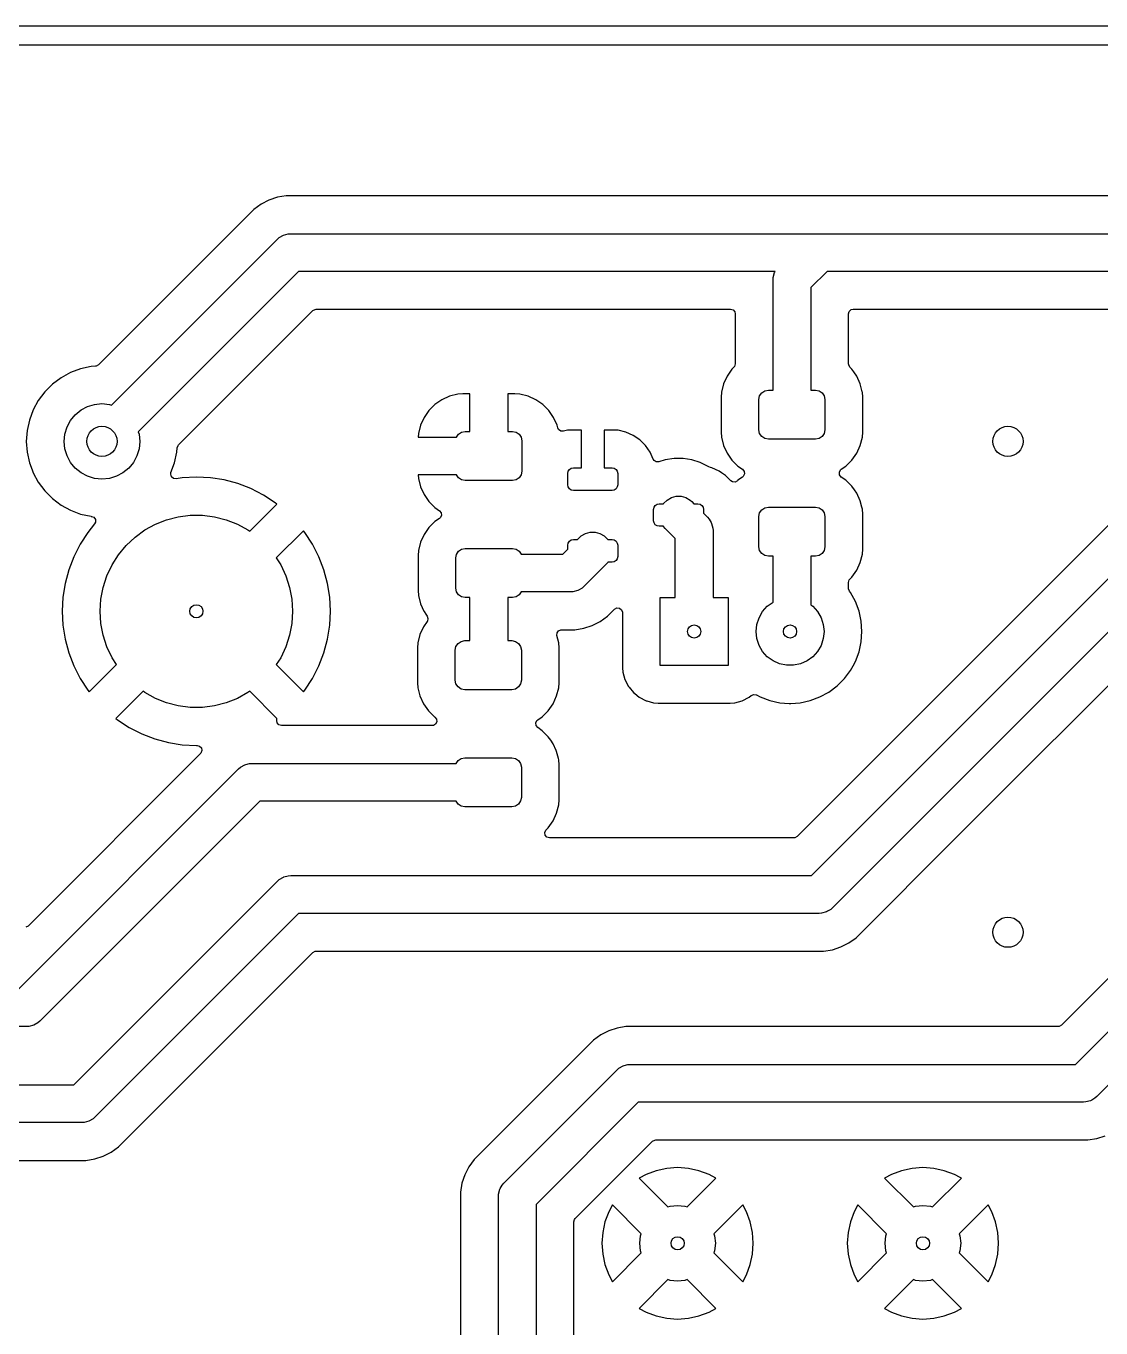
# Model space of a CAD drawing. Extents: x 50 to 210, y -150 to -70.
# Drawn here: x 152.99 to 181.46, y -104.48 to -70 of the extents above; entities that cross this region are included whole.
import ezdxf

# ---------------------------------------------------------------- set-up
doc = ezdxf.new("R2010")
doc.units = 0
doc.layers.add('BLACK', color=7, linetype='CONTINUOUS')

msp = doc.modelspace()

# ---------------------------------------------------------------- linework, layer by layer
at = {"layer": 'BLACK', "linetype": 'CONTINUOUS'}
for p, q in [((210, -70), (50, -70)), ((56.106663, -70.5005), (203.893337, -70.5005)), ((159.213563, -74.716659), (159.022496, -74.855476)), ((159.424003, -74.609433), (159.213563, -74.716659)), ((159.648631, -74.536446), (159.424003, -74.609433)), ((159.881903, -74.4995), (159.648631, -74.536446)), ((159.881908, -74.4995), (159.881903, -74.4995)), ((160.118092, -74.4995), (159.881908, -74.4995)), ((174.118092, -74.4995), (160.118092, -74.4995)), ((201.966263, -74.4995), (174.118092, -74.4995)), ((159.022491, -74.85548), (154.907318, -78.970653)), ((159.022496, -74.855476), (159.022491, -74.85548)), ((159.808658, -75.53806), (159.934737, -75.504277)), ((159.934737, -75.504277), (159.934752, -75.504277)), ((159.934752, -75.504277), (160, -75.5)), ((160, -75.5), (174, -75.5)), ((174, -75.5), (201.848171, -75.5)), ((155.255387, -80.037505), (159.646447, -75.646446)), ((159.646447, -75.646446), (159.695603, -75.603338)), ((159.695603, -75.603338), (159.695619, -75.603323)), ((159.695619, -75.603323), (159.808658, -75.53806)), ((160.207107, -76.5), (155.962494, -80.744612)), ((172.833836, -76.5), (160.207107, -76.5)), ((172.782455, -76.656559), (172.816238, -76.53048)), ((172.816238, -76.53048), (172.833836, -76.5)), ((174.207107, -76.5), (173.778178, -76.928928)), ((201.641065, -76.5), (174.207107, -76.5)), ((172.778178, -76.721822), (172.782455, -76.656574)), ((172.778178, -79.641584), (172.778178, -76.721822)), ((172.782455, -76.656574), (172.782455, -76.656559)), ((173.778178, -76.928928), (173.778178, -79.641584)), ((157.234223, -80.887802), (160.585209, -77.536819)), ((160.585209, -77.536819), (160.646532, -77.503334)), ((160.646532, -77.503334), (160.67289, -77.5005)), ((160.67289, -77.5005), (171.653678, -77.5005)), ((171.653678, -77.5005), (171.720717, -77.520185)), ((171.720717, -77.520185), (171.766472, -77.572989)), ((171.766472, -77.572989), (171.777678, -77.6245)), ((174.778678, -77.6245), (174.798363, -77.557461)), ((174.798363, -77.557461), (174.851167, -77.511706)), ((174.851167, -77.511706), (174.902678, -77.5005)), ((174.902678, -77.5005), (201.175282, -77.5005)), ((171.777678, -77.6245), (171.777678, -78.947249)), ((174.778678, -78.947249), (174.778678, -77.6245)), ((171.777678, -78.947249), (171.757993, -79.014288)), ((174.781512, -78.973607), (174.778678, -78.947249)), ((154.166833, -79.175635), (153.91569, -79.31277)), ((154.434962, -79.075628), (154.166833, -79.175635)), ((154.714563, -79.014805), (154.434962, -79.075628)), ((154.71457, -79.014804), (154.714563, -79.014805)), ((154.828484, -79.006656), (154.71457, -79.014804)), ((154.845995, -79.004138), (154.828484, -79.006656)), ((154.907318, -78.970653), (154.845995, -79.004138)), ((171.561169, -79.271961), (171.468081, -79.476902)), ((171.561175, -79.271951), (171.561169, -79.271961)), ((171.689352, -79.086938), (171.561175, -79.271951)), ((171.689362, -79.086926), (171.689352, -79.086938)), ((171.741359, -79.03493), (171.689362, -79.086926)), ((171.757993, -79.014288), (171.741359, -79.03493)), ((174.814997, -79.03493), (174.781512, -78.973607)), ((174.866997, -79.08693), (174.814997, -79.03493)), ((174.867, -79.086934), (174.866997, -79.08693)), ((174.867003, -79.086938), (174.867, -79.086934)), ((174.917856, -79.16034), (174.867003, -79.086938)), ((174.995185, -79.271958), (174.917856, -79.16034)), ((175.087304, -79.474767), (174.995185, -79.271958)), ((153.686594, -79.48427), (153.48427, -79.686594)), ((153.686612, -79.484254), (153.686594, -79.48427)), ((153.915682, -79.312775), (153.686612, -79.484254)), ((153.91569, -79.31277), (153.915682, -79.312775)), ((171.46808, -79.476905), (171.413083, -79.695163)), ((171.468081, -79.476902), (171.46808, -79.476905)), ((172.557507, -79.660614), (172.653178, -79.641584)), ((172.653178, -79.641584), (172.778178, -79.641584)), ((173.778178, -79.641584), (173.903178, -79.641584)), ((173.903178, -79.641584), (173.998849, -79.660614)), ((175.088274, -79.476902), (175.087304, -79.474767)), ((175.088275, -79.476905), (175.088274, -79.476902)), ((175.141115, -79.686605), (175.088275, -79.476905)), ((153.31277, -79.91569), (153.175635, -80.166833)), ((153.312775, -79.915682), (153.31277, -79.91569)), ((153.484254, -79.686612), (153.312775, -79.915682)), ((153.48427, -79.686594), (153.484254, -79.686612)), ((164.004352, -79.896234), (163.819409, -80.024362)), ((164.004358, -79.896231), (164.004352, -79.896234)), ((164.209213, -79.80318), (164.004358, -79.896231)), ((164.4274, -79.748203), (164.209213, -79.80318)), ((164.559535, -79.737804), (164.4274, -79.748203)), ((164.55955, -79.737803), (164.559535, -79.737804)), ((164.748733, -79.737803), (164.55955, -79.737803)), ((164.748733, -80.737803), (164.748733, -79.737803)), ((165.937929, -79.737803), (165.748733, -79.737803)), ((165.748733, -79.737803), (165.748733, -80.737803)), ((166.070065, -79.748203), (165.937929, -79.737803)), ((166.288252, -79.80318), (166.070065, -79.748203)), ((166.493107, -79.896231), (166.288252, -79.80318)), ((166.493113, -79.896234), (166.493107, -79.896231)), ((166.678056, -80.024362), (166.493113, -79.896234)), ((171.413082, -79.69517), (171.402678, -79.827361)), ((171.402678, -79.827361), (171.402678, -80.755792)), ((171.413083, -79.695163), (171.413082, -79.69517)), ((172.403178, -79.891584), (172.422208, -79.795913)), ((172.403178, -80.691584), (172.403178, -79.891584)), ((172.422208, -79.795913), (172.476401, -79.714807)), ((172.476401, -79.714807), (172.557507, -79.660614)), ((173.998849, -79.660614), (174.079955, -79.714807)), ((174.079955, -79.714807), (174.134148, -79.795913)), ((174.134148, -79.795913), (174.153178, -79.891584)), ((174.153178, -79.891584), (174.153178, -80.691584)), ((175.143274, -79.695172), (175.141115, -79.686605)), ((175.153677, -79.827368), (175.143274, -79.695172)), ((175.153678, -80.399999), (175.153677, -79.827368)), ((153.175635, -80.166833), (153.075628, -80.434962)), ((154.16853, -80.44443), (154.292893, -80.292893)), ((154.292893, -80.292893), (154.44443, -80.16853)), ((154.44443, -80.16853), (154.617317, -80.07612)), ((154.617317, -80.07612), (154.80491, -80.019215)), ((154.80491, -80.019215), (155, -80)), ((155, -80), (155.19509, -80.019215)), ((155.19509, -80.019215), (155.255387, -80.037505)), ((163.660292, -80.183479), (163.532164, -80.368422)), ((163.660302, -80.183467), (163.660292, -80.183479)), ((163.819397, -80.024372), (163.660302, -80.183467)), ((163.819409, -80.024362), (163.819397, -80.024372)), ((166.678068, -80.024372), (166.678056, -80.024362)), ((166.837163, -80.183467), (166.678068, -80.024372)), ((166.837173, -80.183479), (166.837163, -80.183467)), ((166.965301, -80.368422), (166.837173, -80.183479)), ((153.075628, -80.434962), (153.014804, -80.714566)), ((154.019215, -80.80491), (154.07612, -80.617317)), ((154.07612, -80.617317), (154.16853, -80.44443)), ((163.43911, -80.573283), (163.384133, -80.791469)), ((163.532161, -80.368428), (163.43911, -80.573283)), ((163.532164, -80.368422), (163.532161, -80.368428)), ((166.965304, -80.368428), (166.965301, -80.368422)), ((167.058355, -80.573285), (166.965304, -80.368428)), ((167.075221, -80.640219), (167.058355, -80.573285)), ((167.097458, -80.68589), (167.075221, -80.640219)), ((175.153678, -80.755801), (175.153678, -80.399999)), ((153.014804, -80.714566), (152.99439, -80.999998)), ((152.99439, -80.999998), (152.99439, -81.000001)), ((152.99439, -81.000001), (153.014804, -81.285433)), ((154, -81), (154.019215, -80.80491)), ((154.019215, -81.19509), (154, -81)), ((155.962494, -80.744612), (155.980785, -80.80491)), ((155.980785, -80.80491), (156, -81)), ((156, -81), (155.980785, -81.19509)), ((157.029338, -81.092687), (157.234223, -80.887802)), ((163.384133, -80.791471), (163.376551, -80.887802)), ((163.376551, -80.887802), (163.376552, -80.887803)), ((163.376552, -80.887803), (164.395656, -80.887803)), ((163.384133, -80.791469), (163.384133, -80.791471)), ((164.395656, -80.887803), (164.446956, -80.811026)), ((164.446956, -80.811026), (164.528062, -80.756833)), ((164.528062, -80.756833), (164.623733, -80.737803)), ((164.623733, -80.737803), (164.748733, -80.737803)), ((165.748733, -80.737803), (165.873733, -80.737803)), ((165.873733, -80.737803), (165.969404, -80.756833)), ((165.969404, -80.756833), (166.05051, -80.811026)), ((166.05051, -80.811026), (166.104703, -80.892132)), ((166.104703, -80.892132), (166.123733, -80.987803)), ((166.123733, -80.987803), (166.123733, -81.787803)), ((167.154087, -80.726815), (167.097458, -80.68589)), ((167.223853, -80.730628), (167.154087, -80.726815)), ((167.327931, -80.706149), (167.223853, -80.730628)), ((167.32794, -80.706147), (167.327931, -80.706149)), ((167.416512, -80.7), (167.32794, -80.706147)), ((167.7, -80.7), (167.416512, -80.7)), ((167.7, -81.7), (167.7, -80.7)), ((168.583489, -80.7), (168.3, -80.7)), ((168.3, -80.7), (168.3, -81.7)), ((168.672055, -80.706147), (168.583489, -80.7)), ((168.67207, -80.706149), (168.672055, -80.706147)), ((168.879517, -80.754941), (168.67207, -80.706149)), ((168.879532, -80.754946), (168.879517, -80.754941)), ((169.07449, -80.841028), (168.879532, -80.754946)), ((169.25032, -80.961474), (169.07449, -80.841028)), ((169.401025, -81.112179), (169.25032, -80.961474)), ((171.402678, -80.755792), (171.402679, -80.755807)), ((171.402679, -80.755807), (171.413082, -80.887997)), ((171.413082, -80.887997), (171.413083, -80.888004)), ((171.413083, -80.888004), (171.46808, -81.106262)), ((172.422208, -80.787255), (172.403178, -80.691584)), ((172.476401, -80.868361), (172.422208, -80.787255)), ((172.557507, -80.922554), (172.476401, -80.868361)), ((172.653178, -80.941584), (172.557507, -80.922554)), ((173.903178, -80.941584), (172.653178, -80.941584)), ((173.998849, -80.922554), (173.903178, -80.941584)), ((174.079955, -80.868361), (173.998849, -80.922554)), ((174.134148, -80.787255), (174.079955, -80.868361)), ((174.153178, -80.691584), (174.134148, -80.787255)), ((175.088274, -81.106267), (175.143274, -80.887996)), ((175.143274, -80.887996), (175.153678, -80.755801)), ((153.014804, -81.285433), (153.075628, -81.565037)), ((154.07612, -81.382683), (154.019215, -81.19509)), ((155.980785, -81.19509), (155.92388, -81.382683)), ((156.924369, -81.565046), (156.985196, -81.285428)), ((156.985196, -81.285428), (156.993342, -81.171513)), ((156.993342, -81.171513), (157.017758, -81.106052)), ((157.017758, -81.106052), (157.029338, -81.092687)), ((169.521468, -81.288005), (169.401025, -81.112179)), ((169.603315, -81.473371), (169.521468, -81.288005)), ((171.46808, -81.106262), (171.468081, -81.106265)), ((171.468081, -81.106265), (171.561169, -81.311206)), ((171.561169, -81.311206), (171.561175, -81.311216)), ((171.561175, -81.311216), (171.689352, -81.496229)), ((174.866997, -81.496238), (174.995185, -81.31121)), ((174.995185, -81.31121), (175.088274, -81.106267)), ((153.075628, -81.565037), (153.07563, -81.565043)), ((153.07563, -81.565043), (153.075631, -81.565046)), ((153.075631, -81.565046), (153.147294, -81.757181)), ((154.16853, -81.55557), (154.07612, -81.382683)), ((154.292893, -81.707107), (154.16853, -81.55557)), ((154.44443, -81.83147), (154.292893, -81.707107)), ((155.707107, -81.707107), (155.55557, -81.83147)), ((155.83147, -81.55557), (155.707107, -81.707107)), ((155.92388, -81.382683), (155.83147, -81.55557)), ((156.827411, -81.824998), (156.924369, -81.565046)), ((167.381434, -81.743934), (167.430097, -81.711418)), ((167.430097, -81.711418), (167.4875, -81.7)), ((167.4875, -81.7), (167.7, -81.7)), ((168.3, -81.7), (168.5125, -81.7)), ((168.5125, -81.7), (168.569903, -81.711418)), ((168.569903, -81.711418), (168.618566, -81.743934)), ((169.625394, -81.507131), (169.603315, -81.473371)), ((169.685227, -81.543211), (169.625394, -81.507131)), ((169.755068, -81.541216), (169.685227, -81.543211)), ((169.923627, -81.486447), (169.755068, -81.541216)), ((169.92363, -81.486447), (169.923627, -81.486447)), ((170.156903, -81.4495), (169.92363, -81.486447)), ((170.156908, -81.4495), (170.156903, -81.4495)), ((170.393092, -81.4495), (170.156908, -81.4495)), ((170.393097, -81.4495), (170.393092, -81.4495)), ((170.626368, -81.486446), (170.393097, -81.4495)), ((170.850996, -81.559433), (170.626368, -81.486446)), ((171.061436, -81.666658), (170.850996, -81.559433)), ((171.073555, -81.675463), (171.061436, -81.666658)), ((171.11805, -81.695851), (171.073555, -81.675463)), ((171.154675, -81.704465), (171.11805, -81.695851)), ((171.154681, -81.704467), (171.154675, -81.704465)), ((171.154685, -81.704468), (171.154681, -81.704467)), ((171.349737, -81.790591), (171.154685, -81.704468)), ((171.689352, -81.496229), (171.689356, -81.496234)), ((171.689356, -81.496234), (171.689359, -81.496238)), ((171.689359, -81.496238), (171.848524, -81.655403)), ((171.848524, -81.655403), (171.848528, -81.655406)), ((171.848528, -81.655406), (171.848532, -81.655409)), ((171.848532, -81.655409), (171.970134, -81.739656)), ((174.586213, -81.73966), (174.707832, -81.655403)), ((174.707832, -81.655403), (174.866997, -81.496238)), ((153.147294, -81.757181), (153.175635, -81.833166)), ((153.175635, -81.833166), (153.31277, -82.084309)), ((154.617317, -81.92388), (154.44443, -81.83147)), ((154.80491, -81.980785), (154.617317, -81.92388)), ((155, -82), (154.80491, -81.980785)), ((155.19509, -81.980785), (155, -82)), ((155.382683, -81.92388), (155.19509, -81.980785)), ((155.55557, -81.83147), (155.382683, -81.92388)), ((156.819607, -81.870099), (156.827411, -81.824998)), ((156.840246, -81.936851), (156.819607, -81.870099)), ((156.893698, -81.981847), (156.840246, -81.936851)), ((156.962992, -81.990802), (156.893698, -81.981847)), ((157.128413, -81.964602), (156.962992, -81.990802)), ((157.499999, -81.945128), (157.128413, -81.964602)), ((157.500001, -81.945128), (157.499999, -81.945128)), ((157.871586, -81.964602), (157.500001, -81.945128)), ((158.239094, -82.022809), (157.871586, -81.964602)), ((158.598523, -82.119118), (158.239094, -82.022809)), ((164.395656, -81.887803), (163.376552, -81.887803)), ((163.376552, -81.887803), (163.384133, -81.984135)), ((163.384133, -81.984135), (163.43911, -82.202322)), ((164.446956, -81.96458), (164.395656, -81.887803)), ((164.528062, -82.018773), (164.446956, -81.96458)), ((164.623733, -82.037803), (164.528062, -82.018773)), ((165.873733, -82.037803), (164.623733, -82.037803)), ((165.969404, -82.018773), (165.873733, -82.037803)), ((166.05051, -81.96458), (165.969404, -82.018773)), ((166.104703, -81.883474), (166.05051, -81.96458)), ((166.123733, -81.787803), (166.104703, -81.883474)), ((167.3375, -81.85), (167.348918, -81.792597)), ((167.3375, -82.15), (167.3375, -81.85)), ((167.348918, -81.792597), (167.381434, -81.743934)), ((168.618566, -81.743934), (168.651082, -81.792597)), ((168.651082, -81.792597), (168.6625, -81.85)), ((168.6625, -81.85), (168.6625, -82.15)), ((171.408496, -81.830842), (171.349737, -81.790591)), ((171.517287, -81.905366), (171.408496, -81.830842)), ((171.525642, -81.911089), (171.517287, -81.905366)), ((171.65774, -82.043187), (171.525642, -81.911089)), ((171.70208, -82.071685), (171.65774, -82.043187)), ((171.833097, -82.043191), (171.771772, -82.076673)), ((171.848524, -82.027765), (171.833097, -82.043191)), ((171.848532, -82.027758), (171.848524, -82.027765)), ((171.970134, -81.943512), (171.848532, -82.027758)), ((171.970134, -81.739656), (172.014031, -81.794015)), ((171.990359, -81.925988), (171.970134, -81.943512)), ((172.02157, -81.863477), (171.990359, -81.925988)), ((172.014031, -81.794015), (172.02157, -81.863477)), ((174.534784, -81.819692), (174.565995, -81.757181)), ((174.542324, -81.889154), (174.534784, -81.819692)), ((174.586217, -81.94351), (174.542324, -81.889154)), ((174.565995, -81.757181), (174.586213, -81.73966)), ((174.707832, -82.027765), (174.586217, -81.94351)), ((174.866997, -82.18693), (174.707832, -82.027765)), ((153.31277, -82.084309), (153.312775, -82.084317)), ((153.312775, -82.084317), (153.484254, -82.313387)), ((153.484254, -82.313387), (153.48427, -82.313405)), ((153.48427, -82.313405), (153.686594, -82.515729)), ((158.9459, -82.252464), (158.598523, -82.119118)), ((159.27744, -82.421393), (158.9459, -82.252464)), ((163.43911, -82.202322), (163.532161, -82.407177)), ((163.532161, -82.407177), (163.532164, -82.407183)), ((163.532164, -82.407183), (163.660292, -82.592126)), ((167.348918, -82.207403), (167.3375, -82.15)), ((167.381434, -82.256066), (167.348918, -82.207403)), ((167.430097, -82.288582), (167.381434, -82.256066)), ((167.4875, -82.3), (167.430097, -82.288582)), ((167.824, -82.3), (167.4875, -82.3)), ((168.176, -82.3), (167.824, -82.3)), ((168.5125, -82.3), (168.176, -82.3)), ((168.569903, -82.288582), (168.5125, -82.3)), ((168.618566, -82.256066), (168.569903, -82.288582)), ((168.651082, -82.207403), (168.618566, -82.256066)), ((168.6625, -82.15), (168.651082, -82.207403)), ((171.771772, -82.076673), (171.70208, -82.071685)), ((174.867, -82.186934), (174.866997, -82.18693)), ((174.867003, -82.186938), (174.867, -82.186934)), ((174.93355, -82.282993), (174.867003, -82.186938)), ((174.995185, -82.371958), (174.93355, -82.282993)), ((175.086379, -82.572731), (174.995185, -82.371958)), ((153.686594, -82.515729), (153.686612, -82.515745)), ((153.686612, -82.515745), (153.915682, -82.687224)), ((153.915682, -82.687224), (153.91569, -82.687229)), ((153.91569, -82.687229), (154.166833, -82.824364)), ((158.912444, -83.380447), (159.633341, -82.65955)), ((159.589491, -82.624041), (159.27744, -82.421393)), ((159.589504, -82.62405), (159.589491, -82.624041)), ((159.633341, -82.65955), (159.589504, -82.62405)), ((163.660292, -82.592126), (163.660302, -82.592138)), ((163.660302, -82.592138), (163.819397, -82.751233)), ((163.819397, -82.751233), (163.819409, -82.751243)), ((163.819409, -82.751243), (163.941128, -82.83557)), ((169.6125, -82.8), (169.623918, -82.742597)), ((169.623918, -82.742597), (169.656434, -82.693934)), ((169.656434, -82.693934), (169.705097, -82.661418)), ((169.705097, -82.661418), (169.7625, -82.65)), ((169.7625, -82.65), (169.875795, -82.65)), ((169.875795, -82.65), (169.878324, -82.64562)), ((169.878324, -82.64562), (169.97062, -82.553324)), ((169.97062, -82.553324), (170.083658, -82.48806)), ((170.083658, -82.48806), (170.209737, -82.454277)), ((170.209737, -82.454277), (170.340263, -82.454277)), ((170.340263, -82.454277), (170.466342, -82.48806)), ((170.466342, -82.48806), (170.57938, -82.553324)), ((170.57938, -82.553324), (170.628553, -82.596447)), ((170.628553, -82.596447), (170.682106, -82.65)), ((170.682106, -82.65), (170.7875, -82.65)), ((170.7875, -82.65), (170.844903, -82.661418)), ((170.844903, -82.661418), (170.893566, -82.693934)), ((170.893566, -82.693934), (170.926082, -82.742597)), ((170.926082, -82.742597), (170.9375, -82.8)), ((172.557507, -82.760614), (172.653178, -82.741584)), ((172.653178, -82.741584), (173.903178, -82.741584)), ((173.903178, -82.741584), (173.998849, -82.760614)), ((175.088274, -82.576902), (175.086379, -82.572731)), ((175.088275, -82.576905), (175.088274, -82.576902)), ((175.130226, -82.743392), (175.088275, -82.576905)), ((175.143274, -82.795172), (175.130226, -82.743392)), ((154.166833, -82.824364), (154.166832, -82.824364)), ((154.166832, -82.824364), (154.166836, -82.824365)), ((154.166836, -82.824365), (154.166839, -82.824367)), ((154.166839, -82.824367), (154.434954, -82.924369)), ((154.434954, -82.924369), (154.43496, -82.92437)), ((154.43496, -82.92437), (154.434962, -82.924371)), ((154.434962, -82.924371), (154.574763, -82.954782)), ((154.574763, -82.954782), (154.714572, -82.985196)), ((154.714572, -82.985196), (154.717411, -82.985399)), ((154.717411, -82.985399), (154.718305, -82.985732)), ((154.718305, -82.985732), (154.718949, -82.985825)), ((154.718949, -82.985825), (154.718928, -82.985965)), ((154.718928, -82.985965), (154.782876, -83.009813)), ((154.782876, -83.009813), (154.82475, -83.065744)), ((154.82475, -83.065744), (154.829737, -83.135436)), ((156.414263, -83.192691), (156.712007, -83.074806)), ((156.712007, -83.074806), (157.022178, -82.995168)), ((157.022178, -82.995168), (157.339884, -82.955032)), ((157.339884, -82.955032), (157.660116, -82.955032)), ((157.660116, -82.955032), (157.977822, -82.995168)), ((157.977822, -82.995168), (158.287993, -83.074806)), ((158.287993, -83.074806), (158.585737, -83.192691)), ((163.941129, -83.039426), (163.819083, -83.123981)), ((163.941128, -82.83557), (163.985025, -82.889928)), ((163.961353, -83.021901), (163.941129, -83.039426)), ((163.992564, -82.95939), (163.961353, -83.021901)), ((163.985025, -82.889928), (163.992564, -82.95939)), ((169.6125, -83.1), (169.6125, -82.8)), ((170.9375, -82.8), (170.9375, -82.905393)), ((170.9375, -82.905393), (171.041377, -83.00927)), ((171.041377, -83.00927), (171.084492, -83.058434)), ((171.084492, -83.058434), (171.084501, -83.058443)), ((171.084501, -83.058443), (171.134988, -83.14589)), ((172.403178, -82.991584), (172.422208, -82.895913)), ((172.403178, -83.791584), (172.403178, -82.991584)), ((172.422208, -82.895913), (172.476401, -82.814807)), ((172.476401, -82.814807), (172.557507, -82.760614)), ((182.022487, -82.855485), (173.414792, -91.463181)), ((173.998849, -82.760614), (174.079955, -82.814807)), ((174.079955, -82.814807), (174.134148, -82.895913)), ((174.134148, -82.895913), (174.153178, -82.991584)), ((174.153178, -82.991584), (174.153178, -83.791584)), ((175.153677, -82.927368), (175.143274, -82.795172)), ((175.153678, -83.855801), (175.153677, -82.927368)), ((154.62405, -83.410495), (154.421393, -83.722559)), ((154.804936, -83.187118), (154.62405, -83.410495)), ((154.829737, -83.135436), (154.804936, -83.187118)), ((155.874569, -83.535191), (156.133642, -83.346964)), ((156.133642, -83.346964), (156.414263, -83.192691)), ((158.585737, -83.192691), (158.866358, -83.346964)), ((158.866358, -83.346964), (158.912444, -83.380447)), ((160.340449, -83.366656), (159.618497, -84.088607)), ((160.375957, -83.410505), (160.340449, -83.366656)), ((160.578606, -83.722559), (160.375957, -83.410505)), ((163.659907, -83.283157), (163.53173, -83.46817)), ((163.659917, -83.283145), (163.659907, -83.283157)), ((163.819075, -83.123987), (163.659917, -83.283145)), ((163.819083, -83.123981), (163.819075, -83.123987)), ((167.69562, -83.503324), (167.808658, -83.43806)), ((167.808658, -83.43806), (167.934737, -83.404277)), ((167.934737, -83.404277), (168.065263, -83.404277)), ((168.065263, -83.404277), (168.191342, -83.43806)), ((168.191342, -83.43806), (168.30438, -83.503324)), ((169.623918, -83.157403), (169.6125, -83.1)), ((169.656434, -83.206066), (169.623918, -83.157403)), ((169.705097, -83.238582), (169.656434, -83.206066)), ((169.7625, -83.25), (169.705097, -83.238582)), ((169.875795, -83.25), (169.7625, -83.25)), ((169.878324, -83.25438), (169.875795, -83.25)), ((169.921447, -83.303553), (169.878324, -83.25438)), ((170.187824, -83.56993), (169.921447, -83.303553)), ((171.134988, -83.14589), (171.149764, -83.171482)), ((171.149764, -83.171482), (171.183547, -83.297561)), ((171.183547, -83.297561), (171.183547, -83.297576)), ((171.183547, -83.297576), (171.187824, -83.362824)), ((171.187824, -83.362824), (171.187824, -85.13579)), ((154.421393, -83.722559), (154.252464, -84.054099)), ((155.437007, -84.001148), (155.64113, -83.754405)), ((155.64113, -83.754405), (155.874569, -83.535191)), ((160.747535, -84.054099), (160.578606, -83.722559)), ((163.438635, -83.673124), (163.383638, -83.891382)), ((163.438636, -83.673121), (163.438635, -83.673124)), ((163.531724, -83.46818), (163.438636, -83.673121)), ((163.53173, -83.46817), (163.531724, -83.46818)), ((167.3375, -83.75), (167.348918, -83.692597)), ((167.3375, -83.855394), (167.3375, -83.75)), ((167.348918, -83.692597), (167.381434, -83.643934)), ((167.381434, -83.643934), (167.430097, -83.611418)), ((167.430097, -83.611418), (167.4875, -83.6)), ((167.4875, -83.6), (167.592894, -83.6)), ((167.592894, -83.6), (167.646447, -83.546447)), ((167.646447, -83.546447), (167.69562, -83.503324)), ((168.30438, -83.503324), (168.396676, -83.59562)), ((168.396676, -83.59562), (168.399205, -83.6)), ((168.399205, -83.6), (168.5125, -83.6)), ((168.5125, -83.6), (168.569903, -83.611418)), ((168.569903, -83.611418), (168.618566, -83.643934)), ((168.618566, -83.643934), (168.651082, -83.692597)), ((168.651082, -83.692597), (168.6625, -83.75)), ((168.6625, -83.75), (168.6625, -84.05)), ((170.187824, -85.13579), (170.187824, -83.56993)), ((173.792894, -92.5), (182.646447, -83.646447)), ((154.252464, -84.054099), (154.119118, -84.401476)), ((155.265418, -84.271528), (155.437007, -84.001148)), ((159.618497, -84.088607), (159.734582, -84.271528)), ((160.880881, -84.401476), (160.747535, -84.054099)), ((163.383637, -83.891389), (163.373233, -84.02358)), ((163.373233, -84.02358), (163.373233, -84.952011)), ((163.383638, -83.891382), (163.383637, -83.891389)), ((164.373733, -84.087803), (164.392763, -83.992132)), ((164.373733, -84.887803), (164.373733, -84.087803)), ((164.392763, -83.992132), (164.446956, -83.911026)), ((164.446956, -83.911026), (164.528062, -83.856833)), ((164.528062, -83.856833), (164.623733, -83.837803)), ((164.623733, -83.837803), (165.873733, -83.837803)), ((165.873733, -83.837803), (165.969404, -83.856833)), ((165.969404, -83.856833), (166.05051, -83.911026)), ((166.05051, -83.911026), (166.10181, -83.987803)), ((166.10181, -83.987803), (167.205091, -83.987803)), ((167.205091, -83.987803), (167.3375, -83.855394)), ((168.651082, -84.107403), (168.618566, -84.156066)), ((168.6625, -84.05), (168.651082, -84.107403)), ((172.422208, -83.887255), (172.403178, -83.791584)), ((172.476401, -83.968361), (172.422208, -83.887255)), ((172.557507, -84.022554), (172.476401, -83.968361)), ((172.653178, -84.041584), (172.557507, -84.022554)), ((172.778178, -84.041584), (172.653178, -84.041584)), ((172.778178, -85.256209), (172.778178, -84.041584)), ((173.903178, -84.041584), (173.778178, -84.041584)), ((173.778178, -84.041584), (173.778178, -85.329278)), ((173.998849, -84.022554), (173.903178, -84.041584)), ((174.079955, -83.968361), (173.998849, -84.022554)), ((174.134148, -83.887255), (174.079955, -83.968361)), ((174.153178, -83.791584), (174.134148, -83.887255)), ((175.088274, -84.206267), (175.143274, -83.987996)), ((175.143274, -83.987996), (175.153678, -83.855801)), ((154.119118, -84.401476), (154.022809, -84.760904)), ((155.12907, -84.561282), (155.265418, -84.271528)), ((159.734582, -84.271528), (159.87093, -84.561282)), ((160.97719, -84.760904), (160.880881, -84.401476)), ((168.353553, -84.253553), (167.76575, -84.841356)), ((168.396676, -84.20438), (168.353553, -84.253553)), ((168.399205, -84.2), (168.396676, -84.20438)), ((168.5125, -84.2), (168.399205, -84.2)), ((168.569903, -84.188582), (168.5125, -84.2)), ((168.618566, -84.156066), (168.569903, -84.188582)), ((174.866997, -84.596238), (174.995185, -84.41121)), ((174.995185, -84.41121), (175.088274, -84.206267)), ((154.022809, -84.760906), (153.964602, -85.128413)), ((154.022809, -84.760904), (154.022809, -84.760906)), ((155.030113, -84.865841), (155.12907, -84.561282)), ((159.87093, -84.561282), (159.969887, -84.865841)), ((160.97719, -84.760906), (160.97719, -84.760904)), ((161.035397, -85.128413), (160.97719, -84.760906)), ((183.207106, -84.5), (174.353553, -93.353553)), ((174.778678, -84.735919), (174.798363, -84.66888)), ((174.778678, -84.894898), (174.778678, -84.735919)), ((174.798363, -84.66888), (174.814997, -84.648238)), ((174.814997, -84.648238), (174.820143, -84.643092)), ((174.820143, -84.643092), (174.866997, -84.596238)), ((153.964602, -85.128413), (153.945128, -85.499999)), ((154.970108, -85.1804), (155.030113, -84.865841)), ((159.969887, -84.865841), (160.029892, -85.1804)), ((161.054872, -85.499999), (161.035397, -85.128413)), ((163.373233, -84.952011), (163.373234, -84.952026)), ((163.373234, -84.952026), (163.383637, -85.084216)), ((163.383637, -85.084216), (163.383638, -85.084223)), ((163.383638, -85.084223), (163.438635, -85.302481)), ((164.392763, -84.983474), (164.373733, -84.887803)), ((164.446956, -85.06458), (164.392763, -84.983474)), ((164.528062, -85.118773), (164.446956, -85.06458)), ((164.623733, -85.137803), (164.528062, -85.118773)), ((164.748733, -85.137803), (164.623733, -85.137803)), ((164.748733, -86.277908), (164.748733, -85.137803)), ((165.873733, -85.137803), (165.748733, -85.137803)), ((165.748733, -85.137803), (165.748733, -86.277908)), ((165.969404, -85.118773), (165.873733, -85.137803)), ((166.05051, -85.06458), (165.969404, -85.118773)), ((166.10181, -84.987803), (166.05051, -85.06458)), ((167.412197, -84.987803), (166.10181, -84.987803)), ((167.477445, -84.983526), (167.412197, -84.987803)), ((167.47746, -84.983526), (167.477445, -84.983526)), ((167.603539, -84.949743), (167.47746, -84.983526)), ((167.620414, -84.94), (167.603539, -84.949743)), ((167.716578, -84.88448), (167.620414, -84.94)), ((167.716593, -84.884464), (167.716578, -84.88448)), ((167.76575, -84.841356), (167.716593, -84.884464)), ((169.787824, -86.93579), (169.787824, -85.13579)), ((169.787824, -85.13579), (170.187824, -85.13579)), ((171.187824, -85.13579), (171.587824, -85.13579)), ((171.587824, -85.13579), (171.587824, -86.93579)), ((174.778994, -84.903744), (174.778678, -84.894898)), ((174.803411, -84.969208), (174.778994, -84.903744)), ((174.830709, -85.005674), (174.803411, -84.969208)), ((174.830714, -85.005682), (174.830709, -85.005674)), ((174.960993, -85.24427), (174.830714, -85.005682)), ((153.945128, -85.499999), (153.945128, -85.5)), ((153.945128, -85.5), (153.964602, -85.871586)), ((154.95, -85.5), (154.970108, -85.1804)), ((154.970108, -85.8196), (154.95, -85.5)), ((160.029892, -85.1804), (160.05, -85.5)), ((160.05, -85.5), (160.029892, -85.8196)), ((161.035397, -85.871586), (161.054872, -85.5)), ((161.054872, -85.5), (161.054872, -85.499999)), ((163.438635, -85.302481), (163.438636, -85.302484)), ((163.438636, -85.302484), (163.528351, -85.5)), ((163.528351, -85.5), (163.531726, -85.507429)), ((163.531726, -85.507429), (163.577225, -85.573103)), ((168.389707, -85.63232), (168.575644, -85.446382)), ((168.575644, -85.446382), (168.636966, -85.412898)), ((168.636966, -85.412898), (168.706657, -85.417882)), ((168.706657, -85.417882), (168.762591, -85.459753)), ((168.762591, -85.459753), (168.787008, -85.525218)), ((172.405633, -85.669727), (172.499709, -85.506783)), ((172.499709, -85.506783), (172.625606, -85.36696)), ((172.625606, -85.36696), (172.777824, -85.256367)), ((172.777824, -85.256367), (172.778178, -85.256209)), ((173.778178, -85.329278), (173.830042, -85.36696)), ((173.830042, -85.36696), (173.955939, -85.506783)), ((173.955939, -85.506783), (174.050015, -85.669727)), ((174.960994, -85.244274), (174.960993, -85.24427)), ((174.960996, -85.244277), (174.960994, -85.244274)), ((175.055999, -85.498989), (174.960996, -85.244277)), ((175.113785, -85.76463), (175.055999, -85.498989)), ((155.030113, -86.134159), (154.970108, -85.8196)), ((160.029892, -85.8196), (159.969887, -86.134159)), ((163.614478, -85.768108), (163.51737, -85.908275)), ((163.577225, -85.573103), (163.614479, -85.626876)), ((163.619127, -85.760875), (163.614478, -85.768108)), ((163.614479, -85.626876), (163.636475, -85.693193)), ((163.636475, -85.693193), (163.619127, -85.760875)), ((167.988189, -85.878371), (168.198631, -85.771146)), ((168.198631, -85.771146), (168.389707, -85.63232)), ((168.787008, -85.525218), (168.787324, -85.534064)), ((168.787324, -85.534064), (168.787324, -86.993818)), ((172.327824, -86.03579), (172.347491, -85.848669)), ((172.347491, -85.848669), (172.405633, -85.669727)), ((174.050015, -85.669727), (174.108157, -85.848669)), ((174.108157, -85.848669), (174.127824, -86.03579)), ((175.133179, -86.03579), (175.113785, -85.76463)), ((181.095688, -88.026339), (183.585208, -85.536819)), ((153.964602, -85.871586), (154.022809, -86.239093)), ((155.12907, -86.438718), (155.030113, -86.134159)), ((159.969887, -86.134159), (159.87093, -86.438718)), ((160.97719, -86.239093), (161.035397, -85.871586)), ((163.424275, -86.113229), (163.369278, -86.331487)), ((163.424276, -86.113226), (163.424275, -86.113229)), ((163.517364, -85.908285), (163.424276, -86.113226)), ((163.51737, -85.908275), (163.517364, -85.908285)), ((167.051872, -86.142601), (167.054579, -86.072784)), ((167.076186, -86.239095), (167.051872, -86.142601)), ((167.054579, -86.072784), (167.094603, -86.015514)), ((167.094603, -86.015514), (167.159235, -85.988974)), ((167.159235, -85.988974), (167.172113, -85.988303)), ((167.172113, -85.988303), (167.530294, -85.988303)), ((167.530294, -85.988303), (167.763565, -85.951356)), ((167.763565, -85.951356), (167.988189, -85.878371)), ((172.347491, -86.222911), (172.327824, -86.03579)), ((174.127824, -86.03579), (174.108157, -86.222911)), ((175.113785, -86.30695), (175.133179, -86.03579)), ((154.022809, -86.239093), (154.022809, -86.239095)), ((154.022809, -86.239095), (154.119118, -86.598523)), ((155.265418, -86.728472), (155.12907, -86.438718)), ((159.87093, -86.438718), (159.734582, -86.728472)), ((160.880881, -86.598523), (160.97719, -86.239095)), ((160.97719, -86.239095), (160.97719, -86.239093)), ((163.369277, -86.331494), (163.358873, -86.463685)), ((163.358873, -86.463685), (163.358873, -87.392116)), ((163.369278, -86.331487), (163.369277, -86.331494)), ((164.359373, -86.527908), (164.378403, -86.432237)), ((164.359373, -87.327908), (164.359373, -86.527908)), ((164.378403, -86.432237), (164.432596, -86.351131)), ((164.432596, -86.351131), (164.513702, -86.296938)), ((164.513702, -86.296938), (164.609373, -86.277908)), ((164.609373, -86.277908), (164.748733, -86.277908)), ((165.748733, -86.277908), (165.859373, -86.277908)), ((165.859373, -86.277908), (165.955044, -86.296938)), ((165.955044, -86.296938), (166.03615, -86.351131)), ((166.03615, -86.351131), (166.090343, -86.432237)), ((166.090343, -86.432237), (166.109373, -86.527908)), ((166.109373, -86.527908), (166.109373, -87.327908)), ((167.099469, -86.331496), (167.076186, -86.239095)), ((167.109872, -86.463692), (167.099469, -86.331496)), ((167.109873, -87.392125), (167.109872, -86.463692)), ((172.405633, -86.401853), (172.347491, -86.222911)), ((172.499709, -86.564797), (172.405633, -86.401853)), ((174.050015, -86.401853), (173.955939, -86.564797)), ((174.108157, -86.222911), (174.050015, -86.401853)), ((175.055999, -86.572591), (175.113785, -86.30695)), ((154.119118, -86.598523), (154.252464, -86.9459)), ((155.381501, -86.911389), (155.265418, -86.728472)), ((159.734582, -86.728472), (159.618497, -86.91139)), ((160.747535, -86.9459), (160.880881, -86.598523)), ((172.625606, -86.70462), (172.499709, -86.564797)), ((172.777824, -86.815213), (172.625606, -86.70462)), ((172.949709, -86.891741), (172.777824, -86.815213)), ((173.677824, -86.815213), (173.505939, -86.891741)), ((173.830042, -86.70462), (173.677824, -86.815213)), ((173.955939, -86.564797), (173.830042, -86.70462)), ((174.896657, -86.945132), (174.960993, -86.827309)), ((174.960993, -86.827307), (174.960996, -86.827303)), ((174.960993, -86.827309), (174.960993, -86.827307)), ((174.960996, -86.827303), (175.055999, -86.572591)), ((154.252464, -86.9459), (154.421393, -87.27744)), ((154.65955, -87.633341), (155.381501, -86.911389)), ((159.618497, -86.91139), (160.340449, -87.633342)), ((160.578606, -87.27744), (160.747535, -86.9459)), ((168.787324, -86.993818), (168.787325, -86.993824)), ((168.787325, -86.993824), (168.797937, -87.113205)), ((168.797937, -87.113205), (168.853913, -87.308835)), ((171.587824, -86.93579), (169.787824, -86.93579)), ((173.133748, -86.93086), (172.949709, -86.891741)), ((173.3219, -86.93086), (173.133748, -86.93086)), ((173.505939, -86.891741), (173.3219, -86.93086)), ((174.667795, -87.283532), (174.830711, -87.065903)), ((174.830711, -87.065903), (174.896657, -86.945132)), ((154.421393, -87.27744), (154.624041, -87.589491)), ((160.375949, -87.589505), (160.578606, -87.27744)), ((163.358873, -87.392116), (163.358874, -87.392131)), ((163.358874, -87.392131), (163.369277, -87.524321)), ((163.369277, -87.524321), (163.369278, -87.524328)), ((163.369278, -87.524328), (163.424275, -87.742586)), ((164.378403, -87.423579), (164.359373, -87.327908)), ((164.432596, -87.504685), (164.378403, -87.423579)), ((164.513702, -87.558878), (164.432596, -87.504685)), ((164.609373, -87.577908), (164.513702, -87.558878)), ((165.859373, -87.577908), (164.609373, -87.577908)), ((165.955044, -87.558878), (165.859373, -87.577908)), ((166.03615, -87.504685), (165.955044, -87.558878)), ((166.090343, -87.423579), (166.03615, -87.504685)), ((166.109373, -87.327908), (166.090343, -87.423579)), ((167.044469, -87.742591), (167.099469, -87.52432)), ((167.099469, -87.52432), (167.109873, -87.392125)), ((168.853913, -87.308835), (168.853914, -87.308838)), ((168.853914, -87.308838), (168.853915, -87.308839)), ((168.853915, -87.308839), (168.948126, -87.489197)), ((168.948126, -87.489197), (168.961947, -87.506147)), ((168.961947, -87.506147), (169.076714, -87.646899)), ((174.257937, -87.638677), (174.475566, -87.475761)), ((174.475566, -87.475761), (174.667795, -87.283532)), ((154.624041, -87.589491), (154.62405, -87.589504)), ((154.62405, -87.589504), (154.65955, -87.633341)), ((156.087554, -87.619551), (155.366656, -88.340449)), ((156.133642, -87.653036), (156.087554, -87.619551)), ((156.414263, -87.807309), (156.133642, -87.653036)), ((156.712007, -87.925194), (156.414263, -87.807309)), ((157.022178, -88.004832), (156.712007, -87.925194)), ((158.287993, -87.925194), (157.977822, -88.004832)), ((158.585737, -87.807309), (158.287993, -87.925194)), ((158.866358, -87.653036), (158.585737, -87.807309)), ((158.912444, -87.619551), (158.866358, -87.653036)), ((159.633342, -88.340449), (158.912444, -87.619551)), ((160.340449, -87.633341), (160.375946, -87.589509)), ((160.340449, -87.633342), (160.340449, -87.633341)), ((160.375946, -87.589509), (160.375949, -87.589505)), ((163.424275, -87.742586), (163.424276, -87.742589)), ((163.424276, -87.742589), (163.517364, -87.94753)), ((166.95138, -87.947534), (167.044469, -87.742591)), ((169.076714, -87.646899), (169.116179, -87.679078)), ((169.116179, -87.679078), (169.234417, -87.775488)), ((169.234417, -87.775488), (169.414775, -87.869699)), ((169.414775, -87.869699), (169.414777, -87.869699)), ((169.414777, -87.869699), (169.414778, -87.8697)), ((169.414778, -87.8697), (169.434179, -87.875251)), ((169.434179, -87.875251), (169.610406, -87.925676)), ((169.610406, -87.925676), (169.729787, -87.93629)), ((171.64586, -87.936289), (171.765242, -87.925676)), ((171.765242, -87.925676), (171.960873, -87.869699)), ((171.960873, -87.869699), (172.141231, -87.775488)), ((172.141231, -87.775488), (172.19976, -87.727762)), ((172.19976, -87.727762), (172.264154, -87.700654)), ((172.264154, -87.700654), (172.332984, -87.712663)), ((172.332984, -87.712663), (172.337547, -87.715033)), ((172.337547, -87.715033), (172.436305, -87.768959)), ((172.436305, -87.768959), (172.436304, -87.768959)), ((172.436304, -87.768959), (172.436308, -87.76896)), ((172.436308, -87.76896), (172.436311, -87.768962)), ((172.436311, -87.768962), (172.691023, -87.863965)), ((172.691023, -87.863965), (172.956664, -87.921751)), ((172.956664, -87.921751), (173.208429, -87.939757)), ((173.245924, -87.93985), (173.498984, -87.921751)), ((173.498984, -87.921751), (173.764625, -87.863965)), ((173.764625, -87.863965), (174.019337, -87.768962)), ((174.019337, -87.768962), (174.019341, -87.768959)), ((174.019341, -87.768959), (174.019343, -87.768959)), ((174.019343, -87.768959), (174.253631, -87.641028)), ((174.253631, -87.641028), (174.257937, -87.638677)), ((157.339884, -88.044968), (157.022178, -88.004832)), ((157.660116, -88.044968), (157.339884, -88.044968)), ((157.977822, -88.004832), (157.660116, -88.044968)), ((163.517364, -87.94753), (163.51737, -87.94754)), ((163.51737, -87.94754), (163.645547, -88.132553)), ((163.645547, -88.132553), (163.645551, -88.132558)), ((163.645551, -88.132558), (163.645554, -88.132562)), ((163.645554, -88.132562), (163.804719, -88.291727)), ((166.664027, -88.291727), (166.823192, -88.132562)), ((166.823192, -88.132562), (166.95138, -87.947534)), ((169.729787, -87.93629), (171.64586, -87.936289)), ((173.208429, -87.939757), (173.227823, -87.941145)), ((173.227823, -87.941145), (173.227824, -87.941145)), ((173.227824, -87.941145), (173.227825, -87.941145)), ((173.227825, -87.941145), (173.245924, -87.93985)), ((179.372029, -89.749998), (181.095688, -88.026339)), ((155.366656, -88.340449), (155.410505, -88.375957)), ((155.410505, -88.375957), (155.722559, -88.578606)), ((155.722559, -88.578606), (156.054099, -88.747535)), ((159.629893, -88.385761), (159.631106, -88.383102)), ((159.63068, -88.391238), (159.629893, -88.385761)), ((159.630453, -88.395581), (159.63068, -88.391238)), ((159.631311, -88.395625), (159.630453, -88.395581)), ((159.631106, -88.383102), (159.633342, -88.340449)), ((159.639837, -88.454919), (159.631311, -88.395625)), ((159.685592, -88.507723), (159.639837, -88.454919)), ((159.752631, -88.527408), (159.685592, -88.507723)), ((163.74818, -88.527408), (159.752631, -88.527408)), ((163.778969, -88.523525), (163.74818, -88.527408)), ((163.839022, -88.48781), (163.778969, -88.523525)), ((163.804719, -88.291727), (163.804725, -88.291731)), ((163.804725, -88.291731), (163.818795, -88.301479)), ((163.818795, -88.301479), (163.862692, -88.355838)), ((163.870232, -88.425299), (163.839022, -88.48781)), ((163.862692, -88.355838), (163.870232, -88.425299)), ((166.490979, -88.456016), (166.52219, -88.393505)), ((166.498519, -88.525478), (166.490979, -88.456016)), ((166.542412, -88.579834), (166.498519, -88.525478)), ((166.52219, -88.393505), (166.542408, -88.375984)), ((166.542408, -88.375984), (166.664027, -88.291727)), ((166.664027, -88.664089), (166.542412, -88.579834)), ((156.054099, -88.747535), (156.401476, -88.880881)), ((156.401476, -88.880881), (156.760905, -88.97719)), ((166.823192, -88.823254), (166.664027, -88.664089)), ((166.823195, -88.823258), (166.823192, -88.823254)), ((166.823198, -88.823262), (166.823195, -88.823258)), ((166.888164, -88.917035), (166.823198, -88.823262)), ((166.95138, -89.008282), (166.888164, -88.917035)), ((157.612551, -89.265419), (153.042511, -93.835461)), ((156.760905, -88.97719), (157.128413, -89.035397)), ((157.128413, -89.035397), (157.499996, -89.054871)), ((157.499996, -89.054871), (157.518376, -89.053908)), ((157.518376, -89.053908), (157.586354, -89.070055)), ((157.586354, -89.070055), (157.634812, -89.12039)), ((157.622707, -89.253921), (157.612551, -89.265419)), ((157.648364, -89.188933), (157.622707, -89.253921)), ((157.634812, -89.12039), (157.648364, -89.188933)), ((167.031695, -89.185104), (166.95138, -89.008282)), ((167.044469, -89.213226), (167.031695, -89.185104)), ((167.04447, -89.213229), (167.044469, -89.213226)), ((167.091532, -89.399999), (167.04447, -89.213229)), ((158.618539, -89.674354), (158.667703, -89.631238)), ((158.667703, -89.631238), (158.667711, -89.631231)), ((158.667711, -89.631231), (158.78075, -89.565968)), ((158.78075, -89.565968), (158.807393, -89.558828)), ((158.807393, -89.558828), (158.906829, -89.532185)), ((158.906829, -89.532185), (158.906844, -89.532185)), ((158.906844, -89.532185), (158.972092, -89.527908)), ((158.972092, -89.527908), (164.381296, -89.527908)), ((164.381296, -89.527908), (164.432596, -89.451131)), ((164.432596, -89.451131), (164.513702, -89.396938)), ((164.513702, -89.396938), (164.609373, -89.377908)), ((164.609373, -89.377908), (165.859373, -89.377908)), ((165.859373, -89.377908), (165.955044, -89.396938)), ((165.955044, -89.396938), (166.03615, -89.451131)), ((166.03615, -89.451131), (166.090343, -89.532237)), ((166.090343, -89.532237), (166.109373, -89.627908)), ((166.109373, -89.627908), (166.109373, -90.427908)), ((167.099469, -89.431496), (167.091532, -89.399999)), ((167.109872, -89.563692), (167.099469, -89.431496)), ((167.109873, -90.492125), (167.109872, -89.563692)), ((152.792894, -95.5), (158.618539, -89.674354)), ((177.64837, -91.473657), (179.372029, -89.749998)), ((159.179199, -90.527908), (153.353553, -96.353553)), ((164.381296, -90.527908), (159.179199, -90.527908)), ((164.432596, -90.604685), (164.381296, -90.527908)), ((164.513702, -90.658878), (164.432596, -90.604685)), ((164.609373, -90.677908), (164.513702, -90.658878)), ((165.859373, -90.677908), (164.609373, -90.677908)), ((165.955044, -90.658878), (165.859373, -90.677908)), ((166.03615, -90.604685), (165.955044, -90.658878)), ((166.090343, -90.523579), (166.03615, -90.604685)), ((166.109373, -90.427908), (166.090343, -90.523579)), ((167.044469, -90.842591), (167.099469, -90.62432)), ((167.099469, -90.62432), (167.109873, -90.492125)), ((166.95138, -91.047534), (167.044469, -90.842591)), ((166.732878, -91.357853), (166.761903, -91.294297)), ((166.742822, -91.427011), (166.732878, -91.357853)), ((166.761903, -91.294297), (166.767935, -91.287819)), ((166.767935, -91.287819), (166.792324, -91.26343)), ((166.792324, -91.26343), (166.823192, -91.232562)), ((166.823192, -91.232562), (166.95138, -91.047534)), ((166.788577, -91.479815), (166.742822, -91.427011)), ((166.855616, -91.4995), (166.788577, -91.479815)), ((173.327111, -91.4995), (166.855616, -91.4995)), ((173.353469, -91.496666), (173.327111, -91.4995)), ((173.414792, -91.463181), (173.353469, -91.496666)), ((174.97751, -94.144517), (177.64837, -91.473657)), ((154.251229, -98.041665), (159.646447, -92.646446)), ((159.646447, -92.646446), (159.695603, -92.603338)), ((159.695603, -92.603338), (159.695619, -92.603323)), ((159.695619, -92.603323), (159.808658, -92.53806)), ((159.808658, -92.53806), (159.817152, -92.535784)), ((159.817152, -92.535784), (159.934737, -92.504277)), ((159.934737, -92.504277), (159.934752, -92.504277)), ((159.934752, -92.504277), (160, -92.5)), ((160, -92.5), (173.792894, -92.5)), ((174.304381, -93.396677), (174.22167, -93.44443)), ((174.304396, -93.396661), (174.304381, -93.396677)), ((174.353553, -93.353553), (174.304396, -93.396661)), ((160.207107, -93.5), (154.811888, -98.895218)), ((174, -93.5), (160.207107, -93.5)), ((174.065248, -93.495723), (174, -93.5)), ((174.065263, -93.495723), (174.065248, -93.495723)), ((174.191342, -93.46194), (174.065263, -93.495723)), ((174.22167, -93.44443), (174.191342, -93.46194)), ((153.042511, -93.835461), (152.981188, -93.868946)), ((174.118097, -94.5005), (174.351368, -94.463553)), ((174.351368, -94.463553), (174.575992, -94.390568)), ((174.575992, -94.390568), (174.786434, -94.283343)), ((174.786434, -94.283343), (174.97751, -94.144517)), ((182.720653, -94.157318), (180.414792, -96.463181)), ((155.435845, -99.686182), (160.585209, -94.536819)), ((160.585209, -94.536819), (160.646532, -94.503334)), ((160.646532, -94.503334), (160.67289, -94.5005)), ((160.67289, -94.5005), (174.118097, -94.5005)), ((180.792894, -97.5), (183.787505, -94.505388)), ((184.494611, -95.212494), (181.353553, -98.353553)), ((153, -96.5), (135.687107, -96.5)), ((153.065248, -96.495723), (153, -96.5)), ((153.065263, -96.495723), (153.065248, -96.495723)), ((153.191342, -96.46194), (153.065263, -96.495723)), ((153.304381, -96.396677), (153.191342, -96.46194)), ((153.304396, -96.396661), (153.304381, -96.396677)), ((153.353553, -96.353553), (153.304396, -96.396661)), ((168.648631, -96.536446), (168.424003, -96.609433)), ((168.881903, -96.4995), (168.648631, -96.536446)), ((180.327111, -96.4995), (168.881903, -96.4995)), ((180.353469, -96.496666), (180.327111, -96.4995)), ((180.414792, -96.463181), (180.353469, -96.496666)), ((168.022491, -96.85548), (164.855485, -100.022487)), ((168.022496, -96.855476), (168.022491, -96.85548)), ((168.213563, -96.716659), (168.022496, -96.855476)), ((168.424003, -96.609433), (168.213563, -96.716659)), ((168.695619, -97.603323), (168.808658, -97.53806)), ((168.808658, -97.53806), (168.835301, -97.53092)), ((168.835301, -97.53092), (168.934737, -97.504277)), ((168.934737, -97.504277), (168.934752, -97.504277)), ((168.934752, -97.504277), (169, -97.5)), ((169, -97.5), (180.792894, -97.5)), ((165.646447, -100.646447), (168.646447, -97.646446)), ((168.646447, -97.646446), (168.695611, -97.60333)), ((168.695611, -97.60333), (168.695619, -97.603323)), ((136.458335, -98.041665), (154.251229, -98.041665)), ((169.207107, -98.5), (166.5, -101.207106)), ((181, -98.5), (169.207107, -98.5)), ((181.065248, -98.495723), (181, -98.5)), ((181.065263, -98.495723), (181.065248, -98.495723)), ((181.191342, -98.46194), (181.065263, -98.495723)), ((181.22167, -98.44443), (181.191342, -98.46194)), ((181.304381, -98.396677), (181.22167, -98.44443)), ((181.304396, -98.396661), (181.304381, -98.396677)), ((181.353553, -98.353553), (181.304396, -98.396661)), ((154.762716, -98.938342), (154.655921, -99)), ((154.762731, -98.938326), (154.762716, -98.938342)), ((154.811888, -98.895218), (154.762731, -98.938326)), ((154.458335, -99.041665), (136.665442, -99.041665)), ((154.523583, -99.037388), (154.458335, -99.041665)), ((154.523598, -99.037388), (154.523583, -99.037388)), ((154.649677, -99.003605), (154.523598, -99.037388)), ((154.655921, -99), (154.649677, -99.003605)), ((168.606772, -100.515256), (169.585209, -99.536819)), ((169.585209, -99.536819), (169.646532, -99.503334)), ((169.646532, -99.503334), (169.67289, -99.5005)), ((169.67289, -99.5005), (181.118097, -99.5005)), ((181.118097, -99.5005), (181.351368, -99.463553)), ((181.351368, -99.463553), (181.575992, -99.390568)), ((154.809703, -100.005218), (155.034327, -99.932233)), ((155.034327, -99.932233), (155.244769, -99.825008)), ((155.244769, -99.825008), (155.435845, -99.686182)), ((137.131224, -100.042165), (154.576432, -100.042165)), ((154.576432, -100.042165), (154.809703, -100.005218)), ((164.716657, -100.213565), (164.610502, -100.421908)), ((164.855484, -100.022488), (164.716657, -100.213565)), ((164.855485, -100.022487), (164.855484, -100.022488)), ((169.684525, -100.315026), (169.416462, -100.415008)), ((169.964058, -100.254217), (169.684525, -100.315026)), ((170.24942, -100.233808), (169.964058, -100.254217)), ((170.249422, -100.233808), (170.24942, -100.233808)), ((170.534783, -100.254217), (170.249422, -100.233808)), ((170.814316, -100.315026), (170.534783, -100.254217)), ((171.082379, -100.415008), (170.814316, -100.315026)), ((176.184525, -100.315026), (175.916462, -100.415008)), ((176.464058, -100.254217), (176.184525, -100.315026)), ((176.74942, -100.233808), (176.464058, -100.254217)), ((176.749422, -100.233808), (176.74942, -100.233808)), ((177.034783, -100.254217), (176.749422, -100.233808)), ((177.314316, -100.315026), (177.034783, -100.254217)), ((177.582379, -100.415008), (177.314316, -100.315026)), ((164.536446, -100.648631), (164.4995, -100.881902)), ((164.609433, -100.424004), (164.536446, -100.648631)), ((164.610501, -100.42191), (164.609433, -100.424004)), ((164.610502, -100.421908), (164.610501, -100.42191)), ((165.603338, -100.695603), (165.646447, -100.646447)), ((167.536819, -101.585208), (168.606772, -100.515256)), ((169.416456, -100.415011), (169.232869, -100.515256)), ((169.232869, -100.515256), (169.232869, -100.515258)), ((169.232869, -100.515258), (169.994033, -101.276422)), ((169.416462, -100.415008), (169.416456, -100.415011)), ((170.504808, -101.276422), (171.265971, -100.515258)), ((171.265969, -100.515256), (171.082378, -100.415008)), ((171.082378, -100.415008), (171.082379, -100.415008)), ((171.265971, -100.515257), (171.265969, -100.515256)), ((171.265971, -100.515258), (171.265971, -100.515257)), ((175.916456, -100.415011), (175.732869, -100.515256)), ((175.732869, -100.515256), (175.732869, -100.515258)), ((175.732869, -100.515258), (176.494033, -101.276422)), ((175.916462, -100.415008), (175.916456, -100.415011)), ((177.004808, -101.276422), (177.765971, -100.515258)), ((177.736968, -100.49942), (177.582378, -100.415008)), ((177.582378, -100.415008), (177.582379, -100.415008)), ((177.765971, -100.515257), (177.736968, -100.49942)), ((177.765971, -100.515258), (177.765971, -100.515257)), ((164.4995, -100.881902), (164.4995, -118.327111)), ((165.5, -101), (165.504277, -100.934752)), ((165.5, -118.792893), (165.5, -101)), ((165.504277, -100.934737), (165.53806, -100.808658)), ((165.504277, -100.934752), (165.504277, -100.934737)), ((165.53806, -100.808658), (165.549607, -100.788658)), ((165.549607, -100.788658), (165.603323, -100.695619)), ((165.603323, -100.695619), (165.603338, -100.695603)), ((166.5, -101.207106), (166.5, -119)), ((168.52576, -101.222365), (168.425515, -101.405952)), ((168.525762, -101.222365), (168.52576, -101.222365)), ((169.286926, -101.983529), (168.525762, -101.222365)), ((169.994033, -101.276422), (170.054331, -101.258132)), ((170.054331, -101.258132), (170.249421, -101.238917)), ((170.249421, -101.238917), (170.444511, -101.258132)), ((170.444511, -101.258132), (170.504808, -101.276422)), ((171.973078, -101.222365), (171.211914, -101.983528)), ((172.073329, -101.405959), (171.973078, -101.222365)), ((175.02576, -101.222365), (174.925515, -101.405952)), ((175.025762, -101.222365), (175.02576, -101.222365)), ((175.786926, -101.983529), (175.025762, -101.222365)), ((176.494033, -101.276422), (176.554331, -101.258132)), ((176.554331, -101.258132), (176.749421, -101.238917)), ((176.749421, -101.238917), (176.944511, -101.258132)), ((176.944511, -101.258132), (177.004808, -101.276422)), ((178.473078, -101.222365), (177.711914, -101.983528)), ((178.573329, -101.405959), (178.473078, -101.222365)), ((167.5005, -101.672889), (167.520185, -101.60585)), ((167.5005, -102.238915), (167.5005, -101.672889)), ((167.520185, -101.60585), (167.536819, -101.585208)), ((168.32553, -101.674021), (168.264721, -101.953554)), ((168.425512, -101.405958), (168.32553, -101.674021)), ((168.425515, -101.405952), (168.425512, -101.405958)), ((172.173311, -101.674021), (172.073329, -101.405959)), ((172.23412, -101.953554), (172.173311, -101.674021)), ((174.82553, -101.674021), (174.764721, -101.953554)), ((174.925512, -101.405958), (174.82553, -101.674021)), ((174.925515, -101.405952), (174.925512, -101.405958)), ((178.673311, -101.674021), (178.573329, -101.405959)), ((178.73412, -101.953554), (178.673311, -101.674021)), ((168.264721, -101.953554), (168.244312, -102.238915)), ((169.249421, -102.238917), (169.268636, -102.043827)), ((169.268636, -102.043827), (169.286926, -101.983529)), ((171.211914, -101.983528), (171.230206, -102.043827)), ((171.230206, -102.043827), (171.249421, -102.238917)), ((172.25453, -102.238915), (172.23412, -101.953554)), ((174.764721, -101.953554), (174.744312, -102.238915)), ((175.749421, -102.238917), (175.768636, -102.043827)), ((175.768636, -102.043827), (175.786926, -101.983529)), ((177.711914, -101.983528), (177.730206, -102.043827)), ((177.730206, -102.043827), (177.749421, -102.238917)), ((178.753397, -102.223079), (178.73412, -101.953554)), ((167.5005, -103.962574), (167.5005, -102.238915)), ((168.244312, -102.238915), (168.244312, -102.238918)), ((168.244312, -102.238918), (168.264721, -102.524279)), ((169.268636, -102.434007), (169.249421, -102.238917)), ((171.249421, -102.238917), (171.230206, -102.434007)), ((172.23412, -102.524279), (172.25453, -102.238918)), ((172.25453, -102.238918), (172.25453, -102.238915)), ((174.744312, -102.238915), (174.744312, -102.238918)), ((174.744312, -102.238918), (174.764721, -102.524279)), ((175.768636, -102.434007), (175.749421, -102.238917)), ((177.749421, -102.238917), (177.730206, -102.434007)), ((178.73412, -102.524279), (178.75453, -102.238918)), ((178.75453, -102.238915), (178.753397, -102.223079)), ((178.75453, -102.238918), (178.75453, -102.238915)), ((168.264721, -102.524279), (168.32553, -102.803812)), ((168.525762, -103.255467), (169.286926, -102.494303)), ((169.286926, -102.494303), (169.268636, -102.434007)), ((171.230206, -102.434007), (171.211915, -102.494304)), ((171.211915, -102.494304), (171.973078, -103.255467)), ((172.173311, -102.803812), (172.23412, -102.524279)), ((174.764721, -102.524279), (174.82553, -102.803812)), ((175.025762, -103.255467), (175.786926, -102.494303)), ((175.786926, -102.494303), (175.768636, -102.434007)), ((177.730206, -102.434007), (177.711915, -102.494304)), ((177.711915, -102.494304), (178.473078, -103.255467)), ((178.673311, -102.803812), (178.73412, -102.524279)), ((168.32553, -102.803812), (168.425512, -103.071875)), ((168.425512, -103.071875), (168.525762, -103.255467)), ((171.973079, -103.255467), (172.073329, -103.071874)), ((172.073329, -103.071874), (172.173311, -102.803812)), ((174.82553, -102.803812), (174.925512, -103.071875)), ((174.925512, -103.071875), (175.025762, -103.255467)), ((178.473079, -103.255467), (178.573329, -103.071874)), ((178.573329, -103.071874), (178.673311, -102.803812)), ((169.994033, -103.201411), (169.232869, -103.962574)), ((170.054331, -103.219702), (169.994033, -103.201411)), ((170.249421, -103.238917), (170.054331, -103.219702)), ((170.444511, -103.219702), (170.249421, -103.238917)), ((170.504808, -103.201411), (170.444511, -103.219702)), ((171.265971, -103.962574), (170.504808, -103.201411)), ((171.973078, -103.255467), (171.973079, -103.255467)), ((176.494033, -103.201411), (175.732869, -103.962574)), ((176.554331, -103.219702), (176.494033, -103.201411)), ((176.749421, -103.238917), (176.554331, -103.219702)), ((176.944511, -103.219702), (176.749421, -103.238917)), ((177.004808, -103.201411), (176.944511, -103.219702)), ((177.750135, -103.946738), (177.004808, -103.201411)), ((178.473078, -103.255467), (178.473079, -103.255467)), ((167.5005, -119.07811), (167.5005, -103.962574)), ((169.232869, -103.962574), (169.232869, -103.962575)), ((169.232869, -103.962575), (169.416463, -104.062825)), ((169.416463, -104.062825), (169.416462, -104.062825)), ((169.416462, -104.062825), (169.684525, -104.162807)), ((170.814316, -104.162807), (171.082378, -104.062825)), ((171.082378, -104.062825), (171.265971, -103.962575)), ((171.265971, -103.962575), (171.265971, -103.962574)), ((175.732869, -103.962574), (175.732869, -103.962575)), ((175.732869, -103.962575), (175.916463, -104.062825)), ((175.916463, -104.062825), (175.916462, -104.062825)), ((175.916462, -104.062825), (176.184525, -104.162807)), ((177.314316, -104.162807), (177.582378, -104.062825)), ((177.582378, -104.062825), (177.765971, -103.962575)), ((177.765971, -103.962574), (177.750135, -103.946738)), ((177.765971, -103.962575), (177.765971, -103.962574)), ((169.684525, -104.162807), (169.964058, -104.223616)), ((169.964058, -104.223616), (170.24942, -104.244026)), ((170.24942, -104.244026), (170.249422, -104.244026)), ((170.249422, -104.244026), (170.534783, -104.223616)), ((170.534783, -104.223616), (170.814316, -104.162807)), ((176.184525, -104.162807), (176.464058, -104.223616)), ((176.464058, -104.223616), (176.74942, -104.244026)), ((176.74942, -104.244026), (176.749422, -104.244026)), ((176.749422, -104.244026), (177.034783, -104.223616)), ((177.034783, -104.223616), (177.314316, -104.162807))]:
    msp.add_line(p, q, dxfattribs=at)
at = {"layer": 'BLACK'}
for centre, radius in [((155, -81), 0.4), ((179, -81), 0.4), ((157.5, -85.5), 0.175), ((157.5, -85.5), 0.175), ((170.687824, -86.03579), 0.175), ((170.687824, -86.03579), 0.175), ((173.227824, -86.03579), 0.175), ((173.227824, -86.03579), 0.175), ((179, -94), 0.4), ((170.249421, -102.238917), 0.175), ((170.249421, -102.238917), 0.175), ((176.749421, -102.238917), 0.175), ((176.749421, -102.238917), 0.175)]:
    msp.add_circle(centre, radius, dxfattribs=at)

doc.saveas('drawing.dxf')
